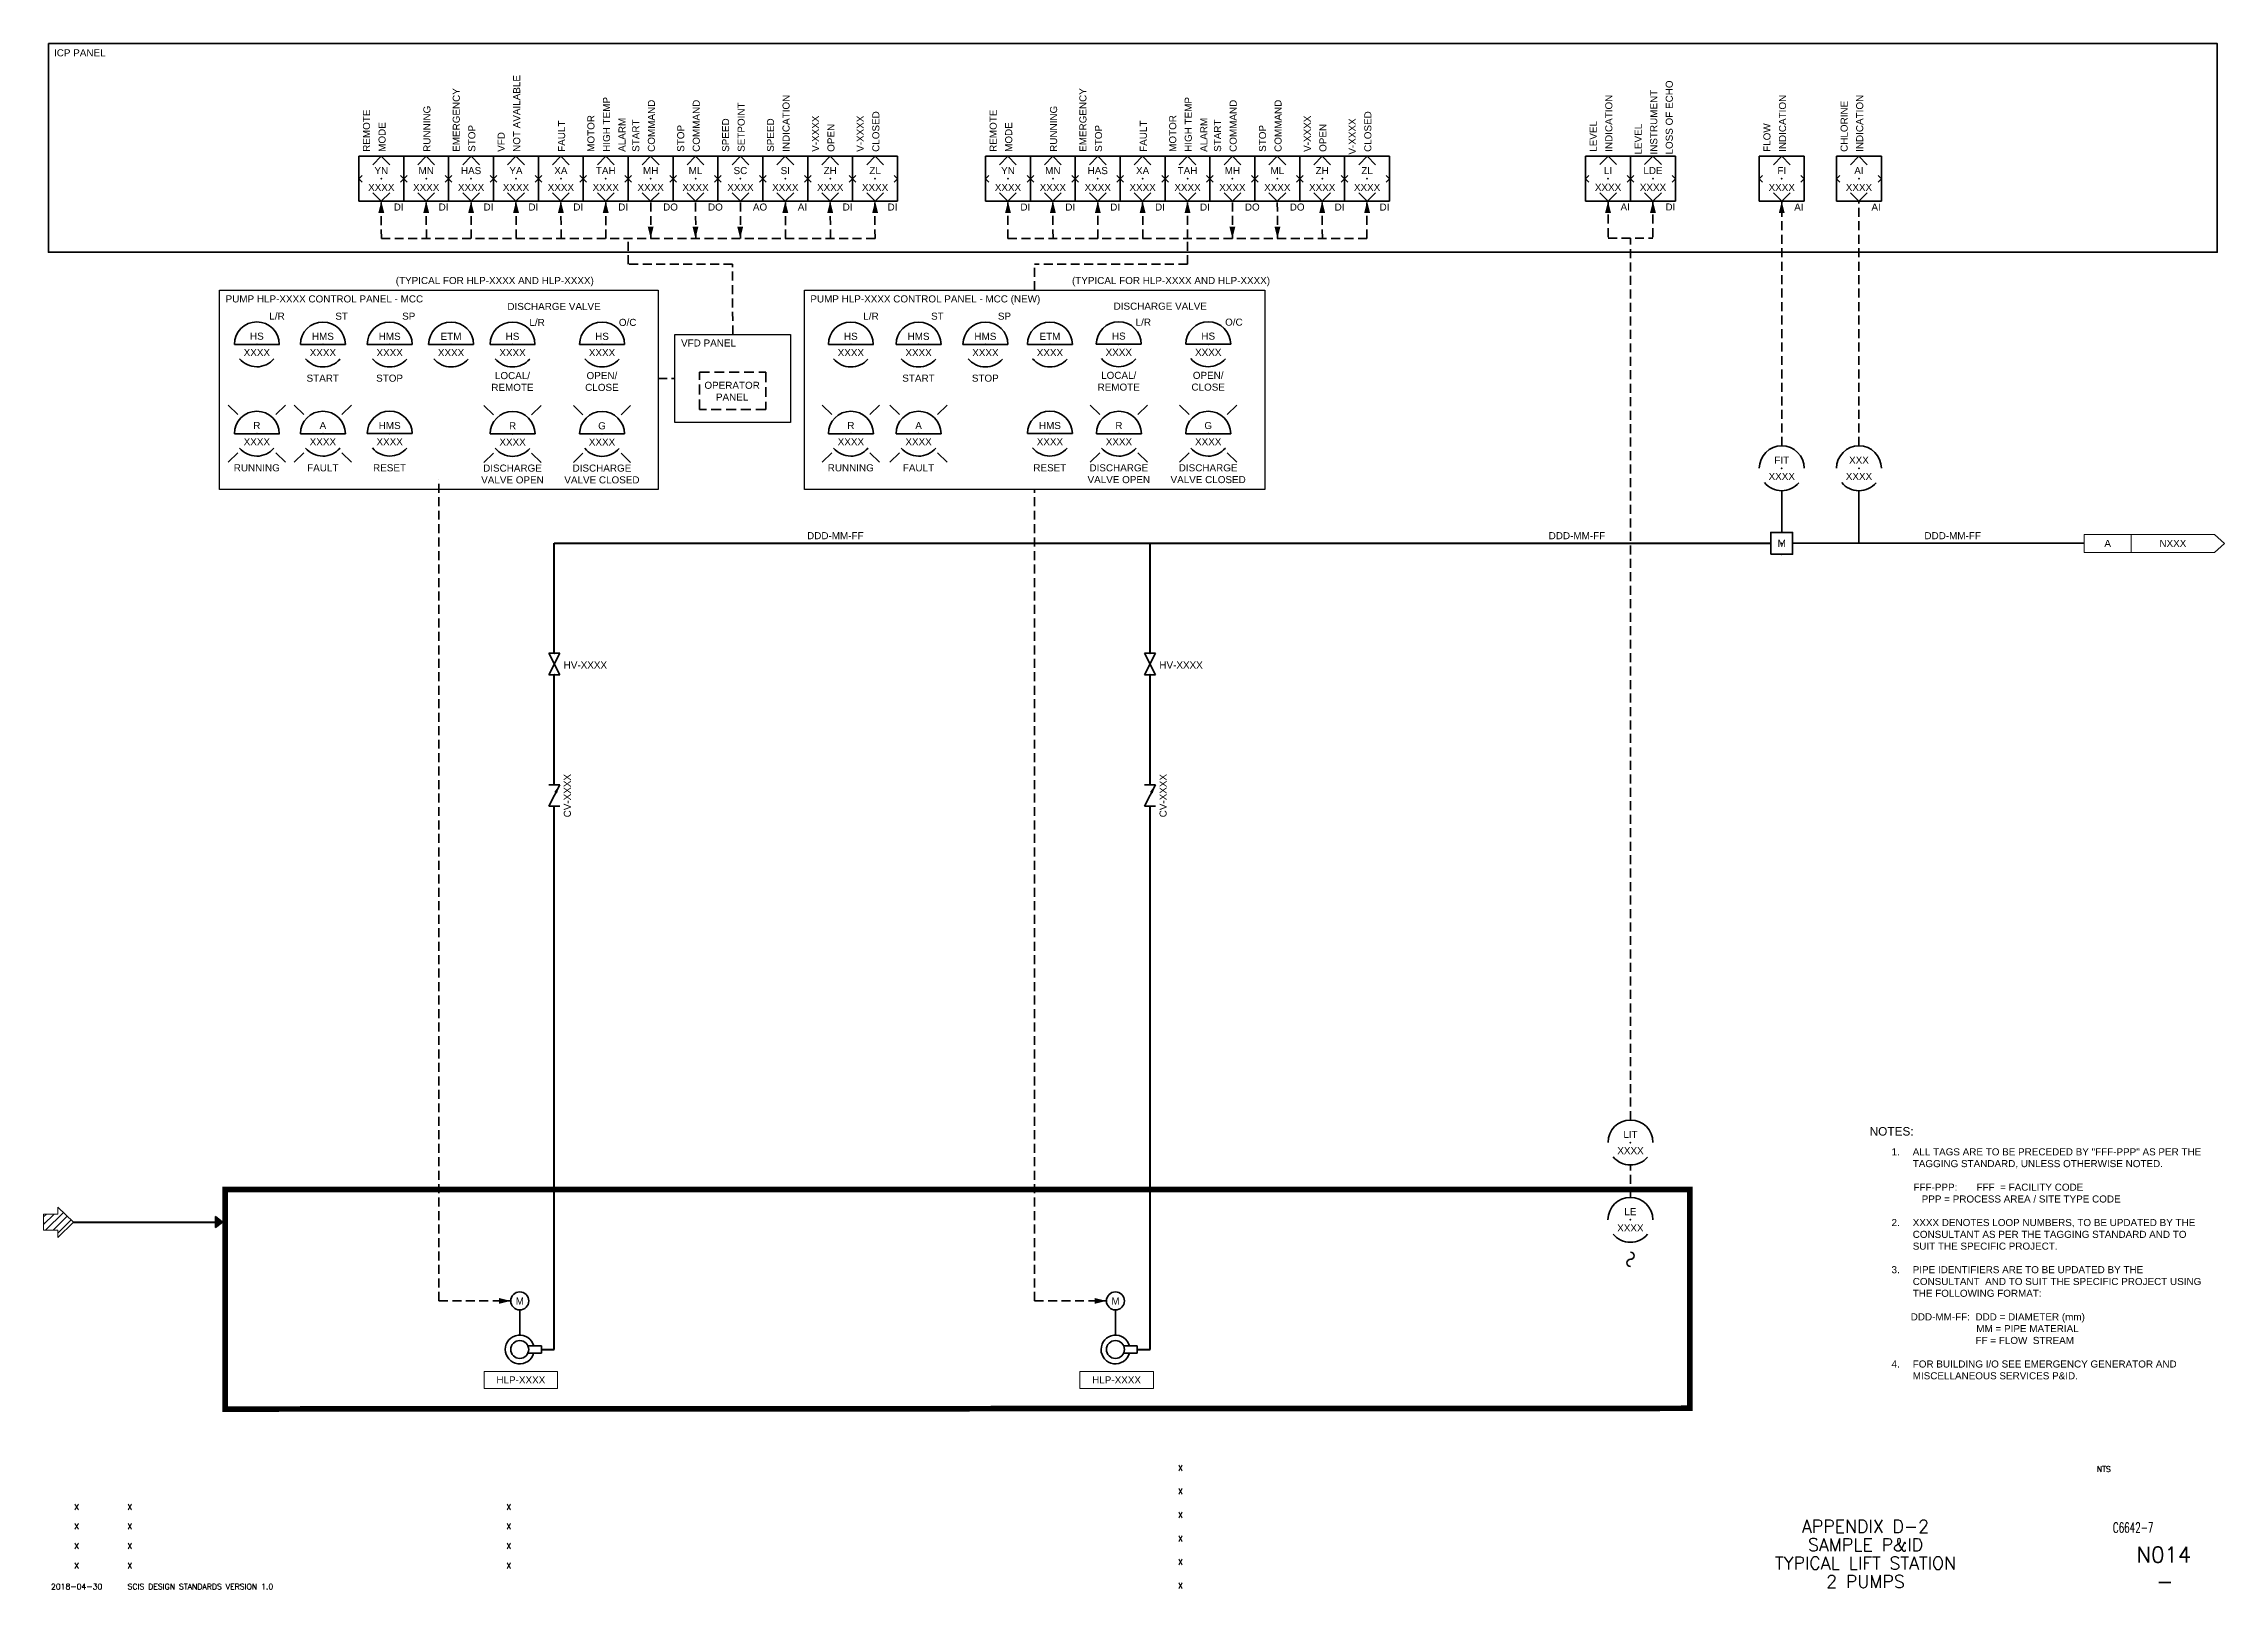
# Paper-space layout '04-Typical Lift Station - 2 Pumps - A1 Sheet' of a CAD drawing. Extents: x 47 to 819, y 22 to 569.
import ezdxf
from ezdxf.enums import TextEntityAlignment as Align

# ---------------------------------------------------------------- set-up
doc = ezdxf.new("R2010")
doc.units = 0
doc.linetypes.add('DASHED', pattern=[0.75, 0.5, -0.25])
doc.linetypes.add('HIDDEN2', pattern=[4.7625, 3.175, -1.5875])
doc.layers.add('BOR-A1', color=7, linetype='Continuous')
for name, color, linetype, lineweight in [('D-EQPM', 4, 'Continuous', 35), ('D-EQPM-EXIT', 252, 'Continuous', 35), ('D-MAJOR', 6, 'Continuous', 70), ('D-VALV', 4, 'Continuous', 35), ('G-ANNO-SYMB', 1, 'Continuous', 13), ('N-ANNO-TEXT', 3, 'Continuous', 18), ('N-CONT-PANL', 3, 'Continuous', 25), ('N-INST', 4, 'Continuous', 35), ('N-SGNL-ELEC', 4, 'HIDDEN2', 35)]:
    doc.layers.add(name, color=color, linetype=linetype, lineweight=lineweight)
doc.styles.add('_CGS_2-5_NOTES', font='arial.ttf', dxfattribs={"height": 2.5})
doc.styles.add('_CGS_2-5_SYMBOL', font='arial.ttf', dxfattribs={"height": 2.5})
doc.styles.add('STD2-0', font='simplex.shx', dxfattribs={"height": 2})
doc.styles.add('STD3-5', font='simplex.shx', dxfattribs={"height": 3.5})
doc.styles.add('STD4-5', font='simplex.shx', dxfattribs={"height": 4.5})
doc.styles.add('STD5-5', font='SIMPLEX')

# ---------------------------------------------------------------- blocks, each defined once
blk = doc.blocks.new('CGS A1 TITLE ATT')
at = {"layer": 'BOR-A1', "color": 1}
for tag, p, height, style in [('DATE', (448.47, 64.4), 2, 'STD2-0'), ('DRAWN', (448.47, 56.08), 2, 'STD2-0'), ('DESIGNER', (448.47, 47.76), 2, 'STD2-0'), ('CHECKED', (448.47, 39.44), 2, 'STD2-0'), ('FILE', (783.85, 42.55), 3.5, 'STD3-5'), ('ENGINEER', (448.47, 31.12), 2, 'STD2-0'), ('AD909', (787.49, 32), 5.5, 'STD5-5'), ('APPROVED', (448.47, 22.72), 2, 'STD2-0')]:
    blk.add_attdef(tag, p, '', height=height, dxfattribs=dict(at, style=style))
at = {"layer": 'BOR-A1', "color": 1, "style": 'STD2-0', "flags": 4}
blk.add_attdef('SCALE', (773.37, 64), '', height=2, dxfattribs=at)
at = {"layer": 'BOR-A1', "color": 1, "style": 'STD4-5'}
for tag, p in [('TITLE-1', (691.59, 44.75)), ('TITLE-2', (691.59, 38.25)), ('TITLE-3', (691.59, 31.75)), ('TITLE-4', (691.59, 25.25))]:
    blk.add_attdef(tag, text='', height=4.5, dxfattribs=at).set_placement(p, align=Align.MIDDLE_CENTER)
at = {"layer": 'BOR-A1', "color": 1, "style": 'STD5-5'}
blk.add_attdef('999', text='', height=5.5, dxfattribs=at).set_placement((800.49, 22.5), align=Align.RIGHT)
blk = doc.blocks.new('REFa')
for p, q in [((29.5148, 3.175), (0, 3.175)), ((0, -3.175), (0, 3.175)), ((32.9692, 0), (29.5148, 3.175)), ((29.5148, -3.175), (32.9692, 0)), ((0, -3.175), (29.5148, -3.175))]:
    blk.add_line(p, q)
at = {"style": '_CGS_2-5_SYMBOL'}
blk.add_attdef('A', text='', height=2.5, dxfattribs=at).set_placement((14.7574, 0), align=Align.MIDDLE_CENTER)
blk = doc.blocks.new('REFb')
for p, q in [((0, 3.175), (0, -3.175)), ((0, 3.175), (16.6116, 3.175)), ((16.6116, -3.175), (16.6116, 3.175)), ((16.6116, -3.175), (0, -3.175))]:
    blk.add_line(p, q)
at = {"style": '_CGS_2-5_SYMBOL'}
blk.add_attdef('A', text='', height=2.5, dxfattribs=at).set_placement((8.3058, 0), align=Align.MIDDLE_CENTER)
blk = doc.blocks.new('_N_PLC_FIELD_OP ACCESS')
for p, q in [((-7.94, 15.87), (7.94, 15.87)), ((-7.94, 0), (-7.94, 15.87)), ((0, 15.87), (-2.96, 12.91)), ((2.96, 12.91), (0, 15.87)), ((7.94, 0), (7.94, 15.87)), ((-6.76, 9.11), (-7.94, 7.94)), ((-7.94, 7.94), (-6.76, 6.76)), ((7.94, 7.94), (6.76, 9.11)), ((6.76, 6.76), (7.94, 7.94)), ((7.94, 0), (-7.94, 0)), ((-2.96, 2.96), (0, 0)), ((0, 0), (2.96, 2.96))]:
    blk.add_line(p, q)
blk.add_point((0, 7.94))
at = {"style": '_CGS_2-5_SYMBOL'}
for tag, p in [('DESCRIPTION1', (-3.99, 16.48)), ('DESCRIPTION2', (1.51, 16.48)), ('DESCRIPTION3', (7.01, 16.48))]:
    blk.add_attdef(tag, p, '', height=2.5, rotation=90, dxfattribs=at)
for tag, p in [('TAG', (0, 9.57)), ('NO', (0, 3.62))]:
    blk.add_attdef(tag, text='', height=2.5, dxfattribs=at).set_placement(p, align=Align.CENTER)
blk.add_attdef('ABB', (4.41, -3.31), '', height=2.5, dxfattribs=at)
blk = doc.blocks.new('_N_INST_PANEL_OP ACCESS')
blk.add_line((-7.95, 0), (7.95, 0))
for start, end in [(0, 180), (219.69949, 319.76065)]:
    blk.add_arc((0, 0), 7.94, start, end)
at = {"ltscale": 0.0508}
blk.add_point((0, 0), dxfattribs=at)
at = {"style": '_CGS_2-5_SYMBOL'}
blk.add_attdef('ABB', (4.41, 8.76), '', height=2.5, dxfattribs=at)
for tag, p in [('TAG', (0, 1.63)), ('NO', (0, -4.12))]:
    blk.add_attdef(tag, text='', height=2.5, dxfattribs=at).set_placement(p, align=Align.CENTER)
blk = doc.blocks.new('_N_LIGHT_PANEL')
for p, q in [((-10.12, 10.08), (-6.74, 6.73)), ((10.1, 10.08), (6.72, 6.73)), ((-7.95, 0), (7.95, 0)), ((-10.12, -10.11), (-6.74, -6.76)), ((10.1, -10.11), (6.72, -6.76))]:
    blk.add_line(p, q)
for start, end in [(0, 180), (219.69949, 319.76065)]:
    blk.add_arc((0, 0), 7.94, start, end)
blk.add_point((0, 0))
at = {"style": '_CGS_2-5_SYMBOL'}
for tag, p in [('TAG', (0, 1.63)), ('NO', (0, -4.12))]:
    blk.add_attdef(tag, text='', height=2.5, dxfattribs=at).set_placement(p, align=Align.CENTER)
blk.add_attdef('ABB', (7.41, 4.76), '', height=2.5, dxfattribs=at)
blk = doc.blocks.new('_N_INST_FIELD_OP ACCESS')
for start, end in [(0, 180), (219.69949, 319.76065)]:
    blk.add_arc((0, 0), 7.94, start, end)
blk.add_point((0, 0))
at = {"style": '_CGS_2-5_SYMBOL'}
blk.add_attdef('ABB', (4.41, 8.76), '', height=2.5, dxfattribs=at)
for tag, p in [('TAG', (0, 1.63)), ('NO', (0, -4.12))]:
    blk.add_attdef(tag, text='', height=2.5, dxfattribs=at).set_placement(p, align=Align.CENTER)
blk = doc.blocks.new('_D_VALVE_CHECK')
for p, q in [((0, -1.905), (0, 1.905)), ((0, 1.905), (7.62, -1.905)), ((7.62, -1.905), (7.62, 1.905))]:
    blk.add_line(p, q)
for p in [(0, 0), (3.81, 0), (7.62, 0)]:
    blk.add_point(p)
blk.add_solid([(4.5466, -0.9652), (7.62, -1.905), (5.0292, 0.0254)])
blk = doc.blocks.new('_D_VALVE_GATE')
for p, q in [((7.62, -1.905), (0, 1.905)), ((0, 1.905), (0, -1.905)), ((0, -1.905), (7.62, 1.905)), ((7.62, 1.905), (7.62, -1.905))]:
    blk.add_line(p, q)
for p in [(0, 0), (3.81, 0), (7.62, 0)]:
    blk.add_point(p)
blk = doc.blocks.new('_D_METER_ELECTROMAGNETIC FLOWMETER')
at = {"flags": 128}
blk.add_lwpolyline([(0, -3.86), (0, 3.86), (7.72, 3.86), (7.72, -3.86)], close=True, dxfattribs=at)
for p in [(0, 0), (3.86, 3.86), (3.86, 0), (7.72, 0), (3.86, -3.86)]:
    blk.add_point(p)
at = {"style": '_CGS_2-5_SYMBOL'}
blk.add_text('M', height=2.5, dxfattribs=at).set_placement((3.87, 0), align=Align.MIDDLE_CENTER)
blk = doc.blocks.new('_D_PUMP_CENTRIFUGAL_WET PIT - TURBINE')
for p, q in [((2.92, 1.24), (4.95, 1.24)), ((4.95, 1.24), (7.7, 1.24)), ((7.7, 1.24), (7.7, -1.27)), ((2.9, -1.27), (4.93, -1.27)), ((7.7, -1.27), (4.93, -1.27))]:
    blk.add_line(p, q)
blk.add_circle((0, 0), 3.18)
blk.add_arc((0.01, 0.01), 5.09, 14.00158, 345.3731)
at = {"style": '_CGS_2-5_SYMBOL'}
blk.add_attdef('XX', text='', height=2.5, dxfattribs=at).set_placement((6.99, -4.34), align=Align.TOP_LEFT)
blk = doc.blocks.new('_D_ACTUATOR_ELECTRIC MOTOR')
at = {"flags": 128}
blk.add_lwpolyline([(0, 0), (0, 8.89)], dxfattribs=at)
blk.add_circle((0, 12.08), 3.18)
blk.add_point((0, 0))
at = {"style": '_CGS_2-5_SYMBOL'}
blk.add_text('M', height=2.5, dxfattribs=at).set_placement((0.02, 12.04), align=Align.MIDDLE_CENTER)
blk.add_attdef('XXX', text='', height=2.5, dxfattribs=at).set_placement((0.74, 8.07), align=Align.TOP_LEFT)
blk = doc.blocks.new('_D_METER_LEVEL ULTRASOUND')
for centre, radius, start, end in [((0, 0), 7.94, 0, 180), ((0, 0), 7.94, 219.69949, 319.76065), ((0.04, -15.24), 1.27, 90, 270), ((0.04, -12.7), 1.27, 270, 90)]:
    blk.add_arc(centre, radius, start, end)
blk.add_point((0, 0))
at = {"style": '_CGS_2-5_SYMBOL'}
blk.add_attdef('ABB', (4.41, 8.76), '', height=2.5, dxfattribs=at)
for tag, p in [('TAG', (0, 1.63)), ('NO', (0, -4.12))]:
    blk.add_attdef(tag, text='', height=2.5, dxfattribs=at).set_placement(p, align=Align.CENTER)
blk = doc.blocks.new('CGS A1 REV ATT')
at = {"layer": 'BOR-A1', "color": 1, "style": 'STD2-0'}
for tag, p in [('R5-DATE', (58.99, 50.62)), ('R5-BY', (211.87, 50.62)), ('R4-DATE', (58.99, 43.7)), ('R3-DATE', (58.99, 36.78)), ('R4-BY', (211.87, 43.7)), ('R3-BY', (211.87, 36.78)), ('R2-DATE', (58.99, 29.86)), ('R2-BY', (211.87, 29.86)), ('R1-DATE', (58.99, 22.46)), ('R1-BY', (211.87, 22.46))]:
    blk.add_attdef(tag, text='', height=2, dxfattribs=at).set_placement(p, align=Align.CENTER)
for tag, p in [('R5-DESC', (76.99, 50.62)), ('R4-DESC', (76.99, 43.7)), ('R3-DESC', (76.99, 36.78)), ('R2-DESC', (76.99, 29.86)), ('R1-DESC', (76.99, 22.46))]:
    blk.add_attdef(tag, p, '', height=2, dxfattribs=at)

psp = doc.layouts.new('04-Typical Lift Station - 2 Pumps - A1 Sheet')

# ---------------------------------------------------------------- linework, layer by layer
at = {"layer": 'D-EQPM', "color": 8, "const_width": 2}
psp.add_lwpolyline([(629.49, 163.8), (629.44, 86.48), (111.54, 86.23), (111.54, 163.8)], dxfattribs=at)
at = {"layer": 'D-EQPM-EXIT', "color": 8, "const_width": 2}
psp.add_lwpolyline([(629.49, 157.24), (629.49, 163.8), (111.54, 163.8), (111.54, 157.24)], dxfattribs=at)
at = {"layer": 'D-MAJOR'}
for p, q in [((227.91, 353.47), (227.91, 392.34)), ((658.12, 392.31), (227.91, 392.29)), ((438.58, 353.47), (438.58, 392.31)), ((768.93, 392.32), (665.84, 392.31)), ((438.58, 349.66), (438.58, 349.66)), ((227.91, 306.98), (227.91, 345.85)), ((438.58, 306.98), (438.58, 345.85)), ((227.91, 107.26), (227.91, 299.36)), ((438.58, 107.26), (438.58, 299.36)), ((108.11, 154.26), (108.11, 150.37)), ((110.59, 152.31), (108.11, 154.26)), ((57.83, 152.31), (110.59, 152.31)), ((108.11, 150.37), (110.59, 152.31)), ((223.37, 107.26), (227.91, 107.26)), ((434.05, 107.26), (438.58, 107.26))]:
    psp.add_line(p, q, dxfattribs=at)
at = {"layer": 'D-MAJOR', "extrusion": (0, 0, -1)}
psp.add_solid([(-108.11, 154.26), (-108.11, 150.37), (-110.59, 152.31)], dxfattribs=at)
at = {"layer": 'G-ANNO-SYMB', "ltscale": 0.0508}
for p, q in [((47.31, 154.14), (48.33, 155.16)), ((47.31, 151.45), (51.02, 155.16)), ((52.39, 155.13), (47.31, 155.13)), ((47.31, 155.13), (47.31, 149.44)), ((48.02, 149.44), (54.35, 155.74)), ((50.71, 149.44), (55.69, 154.42)), ((57.83, 152.31), (52.39, 157.65)), ((52.39, 157.65), (52.39, 155.13)), ((47.31, 149.44), (52.39, 149.44)), ((52.39, 148.43), (57.04, 153.08)), ((52.39, 146.88), (57.83, 152.31)), ((52.39, 149.44), (52.39, 146.88))]:
    psp.add_line(p, q, dxfattribs=at)
for p in [(47.31, 152.29), (57.83, 152.31)]:
    psp.add_point(p, dxfattribs=at)
at = {"layer": 'N-ANNO-TEXT', "color": 4}
for points in [[(229.08, 93.53), (203.08, 93.53), (203.08, 99.53), (229.08, 99.53)], [(439.75, 93.53), (413.75, 93.53), (413.75, 99.53), (439.75, 99.53)]]:
    psp.add_lwpolyline(points, close=True, dxfattribs=at)
at = {"layer": 'N-CONT-PANL'}
for points in [[(109.55, 481.79), (264.65, 481.79), (264.65, 411.33), (109.55, 411.33)], [(316.35, 481.79), (479.19, 481.79), (479.19, 411.33), (316.35, 411.33)], [(270.56, 466.18), (311.43, 466.18), (311.43, 434.99), (270.56, 434.99)]]:
    psp.add_lwpolyline(points, close=True, dxfattribs=at)
at = {"layer": 'N-INST', "ltscale": 0.0508}
psp.add_line((661.98, 410.92), (661.98, 396.17), dxfattribs=at)
at = {"layer": 'N-INST'}
psp.add_line((689.29, 410.92), (689.29, 392.31), dxfattribs=at)
psp.add_lwpolyline([(48.99, 569), (816, 569), (816, 495.21), (48.99, 495.21)], close=True, dxfattribs=at)
at = {"layer": 'N-INST', "color": 2, "linetype": 'DASHED', "ltscale": 7}
psp.add_lwpolyline([(279.26, 452.82), (302.68, 452.82), (302.68, 439.67), (279.26, 439.67)], close=True, dxfattribs=at)
at = {"layer": 'N-SGNL-ELEC'}
for p, q in [((166.74, 500.1), (166.73, 513.29)), ((182.68, 500.11), (182.6, 513.29)), ((198.56, 500.11), (198.48, 513.29)), ((214.43, 500.11), (214.35, 513.29)), ((230.31, 500.11), (230.23, 513.29)), ((246.11, 500.1), (246.1, 513.29)), ((261.99, 500.11), (261.99, 513.29)), ((277.93, 500.11), (277.85, 513.29)), ((293.75, 500.11), (293.74, 513.3)), ((309.63, 500.1), (309.61, 513.29)), ((325.56, 500.11), (325.48, 513.29)), ((341.32, 500.11), (341.31, 513.29)), ((388.33, 500.14), (388.35, 513.3)), ((404.27, 500.13), (404.21, 513.28)), ((420.14, 500.13), (420.09, 513.28)), ((436.02, 500.11), (435.96, 513.27)), ((451.82, 500.12), (451.84, 513.28)), ((467.7, 500.13), (467.73, 513.28)), ((483.64, 500.13), (483.59, 513.28)), ((499.52, 500.13), (499.46, 513.28)), ((515.28, 500.14), (515.3, 513.28)), ((600.57, 513.31), (600.56, 500.22)), ((616.44, 513.31), (616.42, 500.22)), ((661.98, 426.8), (661.98, 513.28)), ((689.29, 426.8), (689.29, 513.28)), ((341.32, 500.11), (166.74, 500.11)), ((254.06, 491.01), (254.06, 500.11)), ((388.33, 500.14), (515.28, 500.14)), ((451.79, 491.02), (451.82, 500.14)), ((600.56, 500.22), (616.42, 500.22)), ((608.49, 188.39), (608.49, 500.22)), ((290.95, 491.01), (254.06, 491.01)), ((291, 466.18), (290.95, 491.01)), ((451.79, 491.02), (397.76, 491.01)), ((397.77, 481.79), (397.76, 491.01)), ((264.65, 450.58), (270.56, 450.58)), ((187.1, 124.46), (187.1, 415.02)), ((397.76, 124.46), (397.77, 411.33)), ((608.45, 161.07), (608.45, 172.52)), ((187.1, 124.46), (212.51, 124.46)), ((397.76, 124.46), (423.17, 124.46))]:
    psp.add_line(p, q, dxfattribs=at)
at = {"layer": 'N-SGNL-ELEC', "linetype": 'Continuous'}
for points in [[(166.73, 513.29, 0, 2.1, 0), (166.73, 509.09, 2.1, 2.1, 0)], [(182.6, 513.3, 0, 2.1, 0), (182.6, 509.1, 2.1, 2.1, 0)], [(198.48, 513.29, 0, 2.1, 0), (198.48, 509.09, 2.1, 2.1, 0)], [(214.37, 513.28, 0, 2.1, 0), (214.37, 509.08, 2.1, 2.1, 0)], [(230.23, 513.26, 0, 2.1, 0), (230.23, 509.06, 2.1, 2.1, 0)], [(246.1, 513.29, 0, 2.1, 0), (246.1, 509.09, 2.1, 2.1, 0)], [(309.6, 513.29, 0, 2.1, 0), (309.6, 509.09, 2.1, 2.1, 0)], [(325.49, 513.3, 0, 2.1, 0), (325.49, 509.1, 2.1, 2.1, 0)], [(341.37, 513.27, 0, 2.1, 0), (341.37, 509.07, 2.1, 2.1, 0)], [(388.35, 513.28, 0, 2.1, 0), (388.35, 509.08, 2.1, 2.1, 0)], [(404.21, 513.3, 0, 2.1, 0), (404.21, 509.1, 2.1, 2.1, 0)], [(420.12, 513.28, 0, 2.1, 0), (420.12, 509.08, 2.1, 2.1, 0)], [(435.96, 513.28, 0, 2.1, 0), (435.96, 509.08, 2.1, 2.1, 0)], [(451.85, 513.29, 0, 2.1, 0), (451.85, 509.09, 2.1, 2.1, 0)], [(499.48, 513.29, 0, 2.1, 0), (499.48, 509.09, 2.1, 2.1, 0)], [(515.35, 513.27, 0, 2.1, 0), (515.35, 509.07, 2.1, 2.1, 0)], [(600.56, 513.31, 0, 2.1, 0), (600.56, 509.11, 2.1, 2.1, 0)], [(616.44, 513.31, 0, 2.1, 0), (616.44, 509.11, 2.1, 2.1, 0)], [(661.98, 513.28, 0, 2.1, 0), (661.98, 509.08, 2.1, 2.1, 0)], [(261.99, 500.14, 0, 2.1, 0), (261.99, 504.34, 2.1, 2.1, 0)], [(277.84, 500.1, 0, 2.1, 0), (277.84, 504.3, 2.1, 2.1, 0)], [(293.66, 500.11, 0, 2.1, 0), (293.66, 504.31, 2.1, 2.1, 0)], [(467.7, 500.13, 0, 2.1, 0), (467.7, 504.33, 2.1, 2.1, 0)], [(483.64, 500.13, 0, 2.1, 0), (483.64, 504.33, 2.1, 2.1, 0)], [(212.51, 124.46, 0, 2.1, 0), (208.31, 124.46, 2.1, 2.1, 0)], [(423.16, 124.45, 0, 2.1, 0), (418.96, 124.45, 2.1, 2.1, 0)]]:
    psp.add_lwpolyline(points, format="xyseb", dxfattribs=at)

# ---------------------------------------------------------------- block references
ref = psp.add_blockref('CGS A1 TITLE ATT', (0, 0))
ref.add_attrib('TITLE-1', 'APPENDIX D-2', dxfattribs={"layer": 'BOR-A1', "color": 1, "height": 4.5, "style": 'STD4-5'}).set_placement((691.59, 44.75), align=Align.MIDDLE_CENTER)
ref.add_attrib('TITLE-2', 'SAMPLE P&ID', dxfattribs={"layer": 'BOR-A1', "color": 1, "height": 4.5, "style": 'STD4-5'}).set_placement((691.59, 38.25), align=Align.MIDDLE_CENTER)
ref.add_attrib('TITLE-3', 'TYPICAL LIFT STATION', dxfattribs={"layer": 'BOR-A1', "color": 1, "height": 4.5, "style": 'STD4-5'}).set_placement((691.59, 31.75), align=Align.MIDDLE_CENTER)
ref.add_attrib('TITLE-4', '2 PUMPS', dxfattribs={"layer": 'BOR-A1', "color": 1, "height": 4.5, "style": 'STD4-5'}).set_placement((691.59, 25.25), align=Align.MIDDLE_CENTER)
ref.add_attrib('AD909', 'N014', (787.49, 32), dxfattribs={"layer": 'BOR-A1', "color": 1, "height": 5.5, "style": 'STD5-5'})
ref.add_attrib('FILE', 'C6642-7', (779.08, 42.56), dxfattribs={"layer": 'BOR-A1', "color": 1, "height": 3.5, "style": 'STD3-5', "width": 0.65})
ref.add_attrib('SCALE', 'NTS', (773.37, 64), dxfattribs={"layer": 'BOR-A1', "color": 1, "height": 2, "style": 'STD2-0'})
ref.add_attrib('DATE', 'X', (448.47, 64.4), dxfattribs={"layer": 'BOR-A1', "color": 1, "height": 2, "style": 'STD2-0'})
ref.add_attrib('DRAWN', 'X', (448.47, 56.08), dxfattribs={"layer": 'BOR-A1', "color": 1, "height": 2, "style": 'STD2-0'})
ref.add_attrib('DESIGNER', 'X', (448.47, 47.76), dxfattribs={"layer": 'BOR-A1', "color": 1, "height": 2, "style": 'STD2-0'})
ref.add_attrib('CHECKED', 'X', (448.47, 39.44), dxfattribs={"layer": 'BOR-A1', "color": 1, "height": 2, "style": 'STD2-0'})
ref.add_attrib('ENGINEER', 'X', (448.47, 31.12), dxfattribs={"layer": 'BOR-A1', "color": 1, "height": 2, "style": 'STD2-0'})
ref.add_attrib('APPROVED', 'X', (448.47, 22.72), dxfattribs={"layer": 'BOR-A1', "color": 1, "height": 2, "style": 'STD2-0'})
ref.add_attrib('999', '-', dxfattribs={"layer": 'BOR-A1', "color": 1, "height": 5.5, "style": 'STD5-5'}).set_placement((800.49, 22.5), align=Align.RIGHT)
psp.add_blockref('CGS A1 REV ATT', (0, 0)).add_auto_attribs({'R1-DATE': '2018-04-30', 'R1-DESC': 'SCIS DESIGN STANDARDS VERSION 1.0', 'R2-DATE': 'X', 'R2-DESC': 'X', 'R2-BY': 'X', 'R3-DATE': 'X', 'R3-DESC': 'X', 'R3-BY': 'X', 'R4-DATE': 'X', 'R4-DESC': 'X', 'R4-BY': 'X', 'R5-DATE': 'X', 'R5-DESC': 'X', 'R5-BY': 'X'})
at = {"layer": 'D-EQPM'}
for p in [(215.67, 107.28), (426.35, 107.28)]:
    psp.add_blockref('_D_PUMP_CENTRIFUGAL_WET PIT - TURBINE', p, dxfattribs=at)
at = {"layer": 'D-VALV', "ltscale": 0.0508}
for name, p, rotation in [('_D_VALVE_GATE', (227.91, 345.85), 90), ('_D_VALVE_GATE', (438.58, 345.85), 90), ('_D_VALVE_CHECK', (227.91, 299.36), 89.99999999999999), ('_D_VALVE_CHECK', (438.58, 299.36), 89.99999999999999)]:
    psp.add_blockref(name, p, dxfattribs=dict(at, rotation=rotation))
at = {"layer": 'G-ANNO-SYMB'}
for name, p, values in [('REFb', (768.93, 392.3), {'A': 'A'}), ('REFa', (785.54, 392.3), {'A': 'NXXX'})]:
    psp.add_blockref(name, p, dxfattribs=at).add_auto_attribs(values)
at = {"layer": 'N-INST'}
for name, p, values in [('_N_PLC_FIELD_OP ACCESS', (214.35, 513.29), {'DESCRIPTION2': ' NOT AVAILABLE', 'DESCRIPTION1': ' VFD', 'TAG': 'YA', 'NO': 'XXXX', 'ABB': 'DI'}), ('_N_PLC_FIELD_OP ACCESS', (616.44, 513.31), {'DESCRIPTION3': 'LOSS OF ECHO', 'DESCRIPTION2': 'INSTRUMENT', 'DESCRIPTION1': 'LEVEL', 'TAG': 'LDE', 'NO': 'XXXX', 'ABB': 'DI'}), ('_N_PLC_FIELD_OP ACCESS', (198.48, 513.29), {'DESCRIPTION2': ' STOP', 'DESCRIPTION1': ' EMERGENCY', 'TAG': 'HAS', 'NO': 'XXXX', 'ABB': 'DI'}), ('_N_PLC_FIELD_OP ACCESS', (246.1, 513.29), {'DESCRIPTION3': ' ALARM', 'DESCRIPTION2': ' HIGH TEMP', 'DESCRIPTION1': ' MOTOR', 'TAG': 'TAH', 'NO': 'XXXX', 'ABB': 'DI'}), ('_N_PLC_FIELD_OP ACCESS', (261.98, 513.29), {'DESCRIPTION2': ' COMMAND', 'DESCRIPTION1': ' START', 'TAG': 'MH', 'NO': 'XXXX', 'ABB': 'DO'}), ('_N_PLC_FIELD_OP ACCESS', (277.85, 513.29), {'DESCRIPTION2': ' COMMAND', 'DESCRIPTION1': ' STOP', 'TAG': 'ML', 'NO': 'XXXX', 'ABB': 'DO'}), ('_N_PLC_FIELD_OP ACCESS', (293.73, 513.29), {'DESCRIPTION2': ' SETPOINT', 'DESCRIPTION1': ' SPEED', 'TAG': 'SC', 'NO': 'XXXX', 'ABB': 'AO'}), ('_N_PLC_FIELD_OP ACCESS', (309.6, 513.29), {'DESCRIPTION2': ' INDICATION', 'DESCRIPTION1': ' SPEED', 'TAG': 'SI', 'NO': 'XXXX', 'ABB': 'AI'}), ('_N_PLC_FIELD_OP ACCESS', (420.09, 513.28), {'DESCRIPTION2': ' STOP', 'DESCRIPTION1': ' EMERGENCY', 'TAG': 'HAS', 'NO': 'XXXX', 'ABB': 'DI'}), ('_N_PLC_FIELD_OP ACCESS', (451.84, 513.28), {'DESCRIPTION3': ' ALARM', 'DESCRIPTION2': ' HIGH TEMP', 'DESCRIPTION1': ' MOTOR', 'TAG': 'TAH', 'NO': 'XXXX', 'ABB': 'DI'}), ('_N_PLC_FIELD_OP ACCESS', (467.71, 513.28), {'DESCRIPTION2': ' COMMAND', 'DESCRIPTION1': ' START', 'TAG': 'MH', 'NO': 'XXXX', 'ABB': 'DO'}), ('_N_PLC_FIELD_OP ACCESS', (483.59, 513.28), {'DESCRIPTION2': ' COMMAND', 'DESCRIPTION1': ' STOP', 'TAG': 'ML', 'NO': 'XXXX', 'ABB': 'DO'}), ('_N_PLC_FIELD_OP ACCESS', (600.56, 513.31), {'DESCRIPTION2': ' INDICATION', 'DESCRIPTION1': ' LEVEL', 'TAG': 'LI', 'NO': 'XXXX', 'ABB': 'AI'}), ('_N_PLC_FIELD_OP ACCESS', (661.98, 513.28), {'DESCRIPTION2': ' INDICATION', 'DESCRIPTION1': ' FLOW', 'TAG': 'FI', 'NO': 'XXXX', 'ABB': 'AI'}), ('_N_PLC_FIELD_OP ACCESS', (689.28, 513.28), {'DESCRIPTION2': ' INDICATION', 'DESCRIPTION1': ' CHLORINE ', 'TAG': 'AI', 'NO': 'XXXX', 'ABB': 'AI'}), ('_N_PLC_FIELD_OP ACCESS', (166.73, 513.29), {'DESCRIPTION2': ' MODE', 'DESCRIPTION1': ' REMOTE', 'TAG': 'YN', 'NO': 'XXXX', 'ABB': 'DI'}), ('_N_PLC_FIELD_OP ACCESS', (182.6, 513.29), {'DESCRIPTION2': ' RUNNING', 'TAG': 'MN', 'NO': 'XXXX', 'ABB': 'DI'}), ('_N_PLC_FIELD_OP ACCESS', (230.23, 513.29), {'DESCRIPTION2': ' FAULT', 'TAG': 'XA', 'NO': 'XXXX', 'ABB': 'DI'}), ('_N_PLC_FIELD_OP ACCESS', (325.48, 513.29), {'DESCRIPTION2': ' OPEN', 'DESCRIPTION1': ' V-XXXX', 'TAG': 'ZH', 'NO': 'XXXX', 'ABB': 'DI'}), ('_N_PLC_FIELD_OP ACCESS', (341.35, 513.29), {'DESCRIPTION2': ' CLOSED', 'DESCRIPTION1': ' V-XXXX', 'TAG': 'ZL', 'NO': 'XXXX', 'ABB': 'DI'}), ('_N_PLC_FIELD_OP ACCESS', (388.34, 513.28), {'DESCRIPTION2': ' MODE', 'DESCRIPTION1': ' REMOTE', 'TAG': 'YN', 'NO': 'XXXX', 'ABB': 'DI'}), ('_N_PLC_FIELD_OP ACCESS', (404.21, 513.28), {'DESCRIPTION2': ' RUNNING', 'TAG': 'MN', 'NO': 'XXXX', 'ABB': 'DI'}), ('_N_PLC_FIELD_OP ACCESS', (435.96, 513.28), {'DESCRIPTION2': ' FAULT', 'TAG': 'XA', 'NO': 'XXXX', 'ABB': 'DI'}), ('_N_PLC_FIELD_OP ACCESS', (499.46, 513.28), {'DESCRIPTION2': ' OPEN', 'DESCRIPTION1': ' V-XXXX', 'TAG': 'ZH', 'NO': 'XXXX', 'ABB': 'DI'}), ('_N_PLC_FIELD_OP ACCESS', (515.34, 513.28), {'DESCRIPTION2': ' CLOSED', 'DESCRIPTION1': 'V-XXXX', 'TAG': 'ZL', 'NO': 'XXXX', 'ABB': 'DI'}), ('_N_INST_PANEL_OP ACCESS', (122.72, 462.67), {'NO': 'XXXX', 'TAG': 'HS', 'ABB': 'L/R'}), ('_N_INST_PANEL_OP ACCESS', (146.07, 462.62), {'NO': 'XXXX', 'TAG': 'HMS', 'ABB': 'ST'}), ('_N_INST_PANEL_OP ACCESS', (169.69, 462.62), {'NO': 'XXXX', 'TAG': 'HMS', 'ABB': 'SP'}), ('_N_INST_PANEL_OP ACCESS', (332.78, 462.62), {'NO': 'XXXX', 'TAG': 'HS', 'ABB': 'L/R'}), ('_N_INST_PANEL_OP ACCESS', (356.73, 462.62), {'NO': 'XXXX', 'TAG': 'HMS', 'ABB': 'ST'}), ('_N_INST_PANEL_OP ACCESS', (380.36, 462.62), {'NO': 'XXXX', 'TAG': 'HMS', 'ABB': 'SP'}), ('_N_INST_FIELD_OP ACCESS', (661.98, 418.86), {'NO': 'XXXX', 'TAG': 'FIT'}), ('_N_INST_FIELD_OP ACCESS', (689.29, 418.86), {'NO': 'XXXX', 'TAG': 'XXX'}), ('_N_INST_FIELD_OP ACCESS', (608.49, 180.46), {'NO': 'XXXX', 'TAG': 'LIT'})]:
    psp.add_blockref(name, p, dxfattribs=at).add_auto_attribs(values)
ref = psp.add_blockref('_N_INST_PANEL_OP ACCESS', (191.4, 462.62), dxfattribs=at)
ref.add_attrib('NO', 'XXXX', dxfattribs={"layer": '0', "height": 2.5, "style": '_CGS_2-5_SYMBOL'}).set_placement((191.4, 458.5), align=Align.CENTER)
ref.add_attrib('TAG', 'ETM', dxfattribs={"layer": '0', "height": 2.5, "style": '_CGS_2-5_SYMBOL'}).set_placement((191.4, 464.25), align=Align.CENTER)
ref = psp.add_blockref('_N_INST_PANEL_OP ACCESS', (213.14, 462.62), dxfattribs=at)
ref.add_attrib('NO', 'XXXX', dxfattribs={"layer": '0', "height": 2.5, "style": '_CGS_2-5_SYMBOL'}).set_placement((213.14, 458.5), align=Align.CENTER)
ref.add_attrib('TAG', 'HS', dxfattribs={"layer": '0', "height": 2.5, "style": '_CGS_2-5_SYMBOL'}).set_placement((213.14, 464.25), align=Align.CENTER)
ref = psp.add_blockref('_N_INST_PANEL_OP ACCESS', (244.78, 462.62), dxfattribs=at)
ref.add_attrib('NO', 'XXXX', dxfattribs={"layer": '0', "height": 2.5, "style": '_CGS_2-5_SYMBOL'}).set_placement((244.78, 458.5), align=Align.CENTER)
ref.add_attrib('TAG', 'HS', dxfattribs={"layer": '0', "height": 2.5, "style": '_CGS_2-5_SYMBOL'}).set_placement((244.78, 464.25), align=Align.CENTER)
ref = psp.add_blockref('_N_INST_PANEL_OP ACCESS', (403.18, 462.62), dxfattribs=at)
ref.add_attrib('NO', 'XXXX', dxfattribs={"layer": '0', "height": 2.5, "style": '_CGS_2-5_SYMBOL'}).set_placement((403.18, 458.5), align=Align.CENTER)
ref.add_attrib('TAG', 'ETM', dxfattribs={"layer": '0', "height": 2.5, "style": '_CGS_2-5_SYMBOL'}).set_placement((403.18, 464.25), align=Align.CENTER)
ref = psp.add_blockref('_N_INST_PANEL_OP ACCESS', (427.53, 462.71), dxfattribs=at)
ref.add_attrib('NO', 'XXXX', dxfattribs={"layer": '0', "height": 2.5, "style": '_CGS_2-5_SYMBOL'}).set_placement((427.53, 458.59), align=Align.CENTER)
ref.add_attrib('TAG', 'HS', dxfattribs={"layer": '0', "height": 2.5, "style": '_CGS_2-5_SYMBOL'}).set_placement((427.53, 464.34), align=Align.CENTER)
ref = psp.add_blockref('_N_INST_PANEL_OP ACCESS', (459.17, 462.71), dxfattribs=at)
ref.add_attrib('NO', 'XXXX', dxfattribs={"layer": '0', "height": 2.5, "style": '_CGS_2-5_SYMBOL'}).set_placement((459.17, 458.59), align=Align.CENTER)
ref.add_attrib('TAG', 'HS', dxfattribs={"layer": '0', "height": 2.5, "style": '_CGS_2-5_SYMBOL'}).set_placement((459.17, 464.34), align=Align.CENTER)
ref = psp.add_blockref('_N_LIGHT_PANEL', (122.72, 431.09), dxfattribs=at)
ref.add_attrib('TAG', 'R', dxfattribs={"layer": '0', "height": 2.5, "style": '_CGS_2-5_SYMBOL'}).set_placement((122.72, 432.72), align=Align.CENTER)
ref.add_attrib('NO', 'XXXX', dxfattribs={"layer": '0', "height": 2.5, "style": '_CGS_2-5_SYMBOL'}).set_placement((122.72, 426.98), align=Align.CENTER)
ref = psp.add_blockref('_N_LIGHT_PANEL', (146.07, 431.09), dxfattribs=at)
ref.add_attrib('TAG', 'A', dxfattribs={"layer": '0', "height": 2.5, "style": '_CGS_2-5_SYMBOL'}).set_placement((146.07, 432.72), align=Align.CENTER)
ref.add_attrib('NO', 'XXXX', dxfattribs={"layer": '0', "height": 2.5, "style": '_CGS_2-5_SYMBOL'}).set_placement((146.07, 426.98), align=Align.CENTER)
ref = psp.add_blockref('_N_LIGHT_PANEL', (213.16, 431), dxfattribs=at)
ref.add_attrib('TAG', 'R', dxfattribs={"layer": '0', "height": 2.5, "style": '_CGS_2-5_SYMBOL'}).set_placement((213.16, 432.63), align=Align.CENTER)
ref.add_attrib('NO', 'XXXX', dxfattribs={"layer": '0', "height": 2.5, "style": '_CGS_2-5_SYMBOL'}).set_placement((213.16, 426.88), align=Align.CENTER)
ref = psp.add_blockref('_N_LIGHT_PANEL', (244.78, 431), dxfattribs=at)
ref.add_attrib('TAG', 'G', dxfattribs={"layer": '0', "height": 2.5, "style": '_CGS_2-5_SYMBOL'}).set_placement((244.78, 432.63), align=Align.CENTER)
ref.add_attrib('NO', 'XXXX', dxfattribs={"layer": '0', "height": 2.5, "style": '_CGS_2-5_SYMBOL'}).set_placement((244.78, 426.88), align=Align.CENTER)
ref = psp.add_blockref('_N_LIGHT_PANEL', (332.79, 431.09), dxfattribs=at)
ref.add_attrib('TAG', 'R', dxfattribs={"layer": '0', "height": 2.5, "style": '_CGS_2-5_SYMBOL'}).set_placement((332.79, 432.72), align=Align.CENTER)
ref.add_attrib('NO', 'XXXX', dxfattribs={"layer": '0', "height": 2.5, "style": '_CGS_2-5_SYMBOL'}).set_placement((332.79, 426.98), align=Align.CENTER)
ref = psp.add_blockref('_N_LIGHT_PANEL', (356.73, 431.09), dxfattribs=at)
ref.add_attrib('TAG', 'A', dxfattribs={"layer": '0', "height": 2.5, "style": '_CGS_2-5_SYMBOL'}).set_placement((356.73, 432.72), align=Align.CENTER)
ref.add_attrib('NO', 'XXXX', dxfattribs={"layer": '0', "height": 2.5, "style": '_CGS_2-5_SYMBOL'}).set_placement((356.73, 426.98), align=Align.CENTER)
ref = psp.add_blockref('_N_LIGHT_PANEL', (427.58, 431.09), dxfattribs=at)
ref.add_attrib('TAG', 'R', dxfattribs={"layer": '0', "height": 2.5, "style": '_CGS_2-5_SYMBOL'}).set_placement((427.58, 432.72), align=Align.CENTER)
ref.add_attrib('NO', 'XXXX', dxfattribs={"layer": '0', "height": 2.5, "style": '_CGS_2-5_SYMBOL'}).set_placement((427.58, 426.98), align=Align.CENTER)
ref = psp.add_blockref('_N_LIGHT_PANEL', (459.16, 431.09), dxfattribs=at)
ref.add_attrib('TAG', 'G', dxfattribs={"layer": '0', "height": 2.5, "style": '_CGS_2-5_SYMBOL'}).set_placement((459.16, 432.72), align=Align.CENTER)
ref.add_attrib('NO', 'XXXX', dxfattribs={"layer": '0', "height": 2.5, "style": '_CGS_2-5_SYMBOL'}).set_placement((459.16, 426.98), align=Align.CENTER)
ref = psp.add_blockref('_N_INST_PANEL_OP ACCESS', (169.69, 431.1), dxfattribs=at)
ref.add_attrib('NO', 'XXXX', dxfattribs={"layer": '0', "height": 2.5, "style": '_CGS_2-5_SYMBOL'}).set_placement((169.69, 426.98), align=Align.CENTER)
ref.add_attrib('TAG', 'HMS', dxfattribs={"layer": '0', "height": 2.5, "style": '_CGS_2-5_SYMBOL'}).set_placement((169.69, 432.73), align=Align.CENTER)
ref = psp.add_blockref('_N_INST_PANEL_OP ACCESS', (403.18, 431.1), dxfattribs=at)
ref.add_attrib('NO', 'XXXX', dxfattribs={"layer": '0', "height": 2.5, "style": '_CGS_2-5_SYMBOL'}).set_placement((403.18, 426.98), align=Align.CENTER)
ref.add_attrib('TAG', 'HMS', dxfattribs={"layer": '0', "height": 2.5, "style": '_CGS_2-5_SYMBOL'}).set_placement((403.18, 432.73), align=Align.CENTER)
at = {"layer": 'N-INST', "ltscale": 0.0508}
psp.add_blockref('_D_METER_ELECTROMAGNETIC FLOWMETER', (658.12, 392.31), dxfattribs=at)
at = {"layer": 'N-INST'}
ref = psp.add_blockref('_D_METER_LEVEL ULTRASOUND', (608.45, 153.13), dxfattribs=at)
ref.add_attrib('TAG', 'LE', dxfattribs={"layer": '0', "height": 2.5, "style": '_CGS_2-5_SYMBOL'}).set_placement((608.45, 154.76), align=Align.CENTER)
ref.add_attrib('NO', 'XXXX', dxfattribs={"layer": '0', "height": 2.5, "style": '_CGS_2-5_SYMBOL'}).set_placement((608.45, 149.01), align=Align.CENTER)
for p in [(215.69, 112.38), (426.36, 112.38)]:
    psp.add_blockref('_D_ACTUATOR_ELECTRIC MOTOR', p, dxfattribs=at)

# ---------------------------------------------------------------- texts
at = {"layer": 'N-ANNO-TEXT', "color": 4, "style": '_CGS_2-5_NOTES'}
for p in [(216.08, 95.28), (426.75, 95.28)]:
    psp.add_text('HLP-XXXX', height=2.5, dxfattribs=at).set_placement(p, align=Align.CENTER)
at = {"layer": 'N-ANNO-TEXT', "style": '_CGS_2-5_NOTES'}
for s, insert, char_height, width, attachment_point in [('ICP PANEL', (50.99, 567), 2.5, 103.4701, 1), ('(TYPICAL FOR HLP-XXXX AND HLP-XXXX) ', (206.86, 486.49), 2.5, 111.0212, 2), ('\\pi12.52184;(TYPICAL FOR HLP-XXXX AND HLP-XXXX)', (398.46, 486.49), 2.5, 82.2439, 1), ('PUMP HLP-XXXX CONTROL PANEL - MCC ', (111.67, 479.99), 2.5, 103.4701, 1), ('PUMP HLP-XXXX CONTROL PANEL - MCC (NEW)', (318.47, 479.99), 2.5, 103.4701, 1), ('DISCHARGE VALVE', (211.32, 477.33), 2.5, 103.4701, 1), ('DISCHARGE VALVE', (425.71, 477.42), 2.5, 103.4701, 1), ('VFD PANEL', (272.74, 464.41), 2.5, 32.4434, 1), ('OPERATOR\\PPANEL', (290.79, 446.12), 2.5, 32.698, 5), ('DDD-MM-FF', (317.31, 396.27), 2.5, 42.0547, 1), ('DDD-MM-FF', (579.56, 396.27), 2.5, 42.0547, 1), ('DDD-MM-FF', (712.44, 396.27), 2.5, 42.0547, 1), ('HV-XXXX', (238.89, 350.54), 2.5, 42.0547, 2), ('HV-XXXX', (449.56, 350.54), 2.5, 42.0547, 2), ('NOTES:', (693.04, 185.92), 3, 58.28, 1), ('\\pi-7.5,l7.5,t7.5;1.^IALL TAGS ARE TO BE PRECEDED BY "FFF-PPP" AS PER THE TAGGING STANDARD, UNLESS OTHERWISE NOTED.\\P\\pi0,l0,tz;\\P        FFF-PPP:       FFF  = FACILITY CODE^I^I^I^I^I                     PPP = PROCESS AREA / SITE TYPE CODE \\P\\P\\pi-7.5,l7.5,t7.5;2.^IXXXX DENOTES LOOP NUMBERS, TO BE UPDATED BY THE CONSULTANT AS PER THE TAGGING STANDARD AND TO SUIT THE SPECIFIC PROJECT.\\P\\pi0,l0,tz;\\P\\pi-7.5,l7.5,t7.5;3.^IPIPE IDENTIFIERS ARE TO BE UPDATED BY THE CONSULTANT  AND TO SUIT THE SPECIFIC PROJECT USING THE FOLLOWING FORMAT:\\P\\pi0,l0,tz;\\P       DDD-MM-FF:  DDD = DIAMETER (mm)\\P^I^I^IMM = PIPE MATERIAL\\P^I^I          FF = FLOW  STREAM  \\P\\P\\pi-7.5,l7.5,t7.5;4.^IFOR BUILDING I/O SEE EMERGENCY GENERATOR AND MISCELLANEOUS SERVICES P&ID.', (700.8, 178.42), 2.5, 109.7185, 1)]:
    psp.add_mtext(s, dxfattribs=dict(at, insert=insert, char_height=char_height, width=width, attachment_point=attachment_point))
at = {"layer": 'N-ANNO-TEXT', "ltscale": 0.75, "char_height": 2.5, "width": 24.0114, "attachment_point": 5, "rotation": 90, "style": '_CGS_2-5_NOTES'}
for insert in [(232.53, 303.1), (443.21, 303.1)]:
    psp.add_mtext('CV-XXXX', dxfattribs=dict(at, insert=insert))
at = {"layer": 'N-INST', "char_height": 2.5, "style": '_CGS_2-5_NOTES'}
for s, insert, width, attachment_point in [('L/R', (219.1, 471.69), 103.4701, 1), ('O/C', (250.74, 471.69), 103.4701, 1), ('L/R', (433.49, 471.78), 103.4701, 1), ('O/C', (465.13, 471.78), 103.4701, 1), ('START', (146.03, 451.97), 39.4583, 2), ('STOP', (169.65, 451.97), 39.4583, 2), ('LOCAL/\\PREMOTE', (213.11, 452.88), 39.4583, 2), ('OPEN/\\PCLOSE', (244.75, 452.88), 39.4583, 2), ('START', (356.7, 451.97), 39.4583, 2), ('STOP', (380.32, 451.97), 39.4583, 2), ('LOCAL/\\PREMOTE', (427.5, 452.97), 39.4583, 2), ('OPEN/\\PCLOSE', (459.14, 452.97), 39.4583, 2), ('RUNNING', (122.69, 420.27), 39.4583, 2), ('FAULT', (146.03, 420.27), 39.4583, 2), ('RESET', (169.64, 420.28), 39.4583, 2), ('DISCHARGE\\PVALVE OPEN', (213.12, 420.17), 39.4583, 2), ('DISCHARGE\\PVALVE CLOSED', (244.75, 420.17), 39.4583, 2), ('RUNNING', (332.75, 420.27), 39.4583, 2), ('FAULT', (356.69, 420.27), 39.4583, 2), ('RESET', (403.14, 420.28), 39.4583, 2), ('DISCHARGE\\PVALVE OPEN', (427.55, 420.27), 39.4583, 2), ('DISCHARGE\\PVALVE CLOSED', (459.13, 420.27), 39.4583, 2)]:
    psp.add_mtext(s, dxfattribs=dict(at, insert=insert, width=width, attachment_point=attachment_point))

doc.saveas('drawing.dxf')
